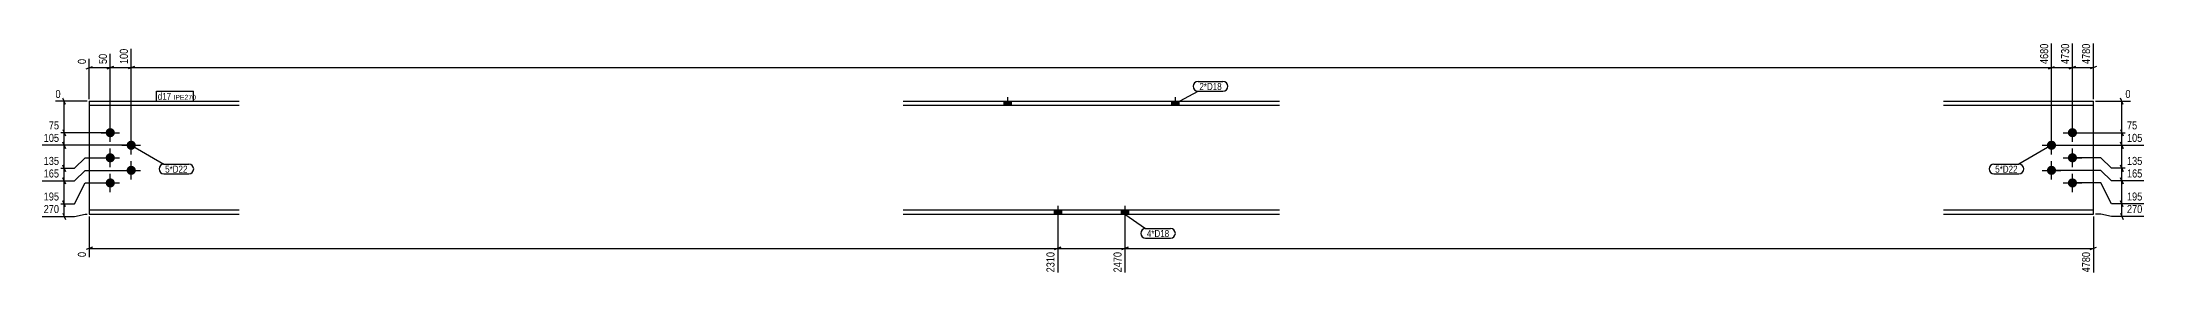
# Model space of a CAD drawing. Header units: millimetres. Extents: x 11 to 16768, y 11 to 565.
# Drawn here: x 11755 to 16768, y 11 to 565 of the extents above; entities that cross this region are included whole.
import ezdxf

# ---------------------------------------------------------------- set-up
doc = ezdxf.new("R2010")
doc.units = ezdxf.units.MM
for name, color, linetype in [('MÅLSÆTNING', 7, 'Continuous'), ('STÅL', 7, 'Continuous'), ('TEKST', 7, 'Continuous')]:
    doc.layers.add(name, color=color, linetype=linetype)
doc.styles.add('Arial Narrow', font='ARIALN.TTF', dxfattribs={"height": 0.2})

msp = doc.modelspace()

# ---------------------------------------------------------------- hatches: boundary and pattern name
at = {"layer": 'STÅL', "linetype": 'Continuous'}
for points in [[(14048.5, 413.5), (14066.5, 413.5), (14066.5, 423.7), (14048.5, 423.7)], [(14448.5, 413.5), (14466.5, 413.5), (14466.5, 423.7), (14448.5, 423.7)], [(11906.5, 348.7, -1), (11928.5, 348.7, -1)], [(16586.5, 348.7, -1), (16608.5, 348.7, -1)], [(11956.5, 318.7, -1), (11978.5, 318.7, -1)], [(16536.5, 318.7, -1), (16558.5, 318.7, -1)], [(11906.5, 288.7, -1), (11928.5, 288.7, -1)], [(11956.5, 258.7, -1), (11978.5, 258.7, -1)], [(16536.5, 258.7, -1), (16558.5, 258.7, -1)], [(16586.5, 288.7, -1), (16608.5, 288.7, -1)], [(11906.5, 228.7, -1), (11928.5, 228.7, -1)], [(16586.5, 228.7, -1), (16608.5, 228.7, -1)], [(14186.5, 163.9), (14168.5, 163.9), (14168.5, 153.7), (14186.5, 153.7)], [(14186.5, 163.9), (14168.5, 163.9), (14168.5, 153.7), (14186.5, 153.7)], [(14346.5, 163.9), (14328.5, 163.9), (14328.5, 153.7), (14346.5, 153.7)], [(14346.5, 163.9), (14328.5, 163.9), (14328.5, 153.7), (14346.5, 153.7)]]:
    msp.add_hatch(color=3, dxfattribs=at).paths.add_polyline_path(points)

# ---------------------------------------------------------------- linework, layer by layer
at = {"layer": 'MÅLSÆTNING', "color": 7, "linetype": 'Continuous'}
for p, q in [((16547.5, 323.7), (16547.5, 561.4)), ((16597.5, 353.7), (16597.5, 561.4)), ((16647.5, 428.7), (16647.5, 561.4)), ((11860, 501.2), (11875, 507.2)), ((11867.5, 428.7), (11867.5, 524.9)), ((11910, 501.2), (11925, 507.2)), ((11917.5, 353.7), (11917.5, 537.1)), ((11917.5, 504.2), (11967.5, 504.2)), ((11975, 507.2), (11960, 501.2)), ((11975, 507.2), (11960, 501.2)), ((11967.5, 323.7), (11967.5, 549.3)), ((11967.5, 323.7), (11967.5, 549.3)), ((16540, 501.2), (16555, 507.2)), ((16590, 501.2), (16605, 507.2)), ((16597.5, 504.2), (16647.5, 504.2)), ((16655, 507.2), (16640, 501.2)), ((11862.5, 423.7), (11786.9, 423.7)), ((11810.5, 416.2), (11804.5, 431.2)), ((11807.5, 348.7), (11807.5, 423.7)), ((16652.5, 423.7), (16736, 423.7)), ((16718.3, 416.2), (16712.3, 431.2)), ((16715.3, 348.7), (16715.3, 423.7)), ((11804.5, 356.2), (11810.5, 341.2)), ((11804.5, 356.2), (11810.5, 341.2)), ((16712.3, 356.2), (16718.3, 341.2)), ((16712.3, 356.2), (16718.3, 341.2)), ((11962.5, 318.7), (11755.2, 318.7)), ((11962.5, 318.7), (11755.2, 318.7)), ((11912.5, 348.7), (11767.4, 348.7)), ((11912.5, 348.7), (11767.4, 348.7)), ((11810.5, 311.2), (11804.5, 326.2)), ((11804.5, 326.2), (11810.5, 311.2)), ((11807.5, 318.7), (11807.5, 348.7)), ((11807.5, 263.7), (11807.5, 318.7)), ((16552.5, 318.7), (16767.7, 318.7)), ((16552.5, 318.7), (16767.7, 318.7)), ((16602.5, 348.7), (16755.5, 348.7)), ((16602.5, 348.7), (16755.5, 348.7)), ((16718.3, 311.2), (16712.3, 326.2)), ((16712.3, 326.2), (16718.3, 311.2)), ((16715.3, 318.7), (16715.3, 348.7)), ((16715.3, 263.7), (16715.3, 318.7)), ((11755.2, 263.7), (11832.5, 263.7)), ((11755.2, 263.7), (11832.5, 263.7)), ((11810.5, 256.2), (11804.5, 271.2)), ((11804.5, 271.2), (11810.5, 256.2)), ((11807.5, 233.7), (11807.5, 263.7)), ((11832.5, 263.7), (11857.5, 288.7)), ((11832.5, 263.7), (11857.5, 288.7)), ((11832.5, 233.7), (11857.5, 258.7)), ((11832.5, 233.7), (11857.5, 258.7)), ((11857.5, 288.7), (11912.5, 288.7)), ((11857.5, 288.7), (11912.5, 288.7)), ((11857.5, 258.7), (11962.5, 258.7)), ((11857.5, 258.7), (11962.5, 258.7)), ((16665.3, 258.7), (16552.5, 258.7)), ((16665.3, 258.7), (16552.5, 258.7)), ((16665.3, 288.7), (16602.5, 288.7)), ((16665.3, 288.7), (16602.5, 288.7)), ((16690.3, 263.7), (16665.3, 288.7)), ((16690.3, 263.7), (16665.3, 288.7)), ((16690.3, 233.7), (16665.3, 258.7)), ((16690.3, 233.7), (16665.3, 258.7)), ((16767.7, 263.7), (16690.3, 263.7)), ((16767.7, 263.7), (16690.3, 263.7)), ((16718.3, 256.2), (16712.3, 271.2)), ((16712.3, 271.2), (16718.3, 256.2)), ((11755.2, 233.7), (11832.5, 233.7)), ((11755.2, 233.7), (11832.5, 233.7)), ((11810.5, 226.2), (11804.5, 241.2)), ((11804.5, 241.2), (11810.5, 226.2)), ((11807.5, 178.7), (11807.5, 233.7)), ((11832.5, 178.7), (11857.5, 228.7)), ((11832.5, 178.7), (11857.5, 228.7)), ((11857.5, 228.7), (11912.5, 228.7)), ((11857.5, 228.7), (11912.5, 228.7)), ((16665.3, 228.7), (16602.5, 228.7)), ((16665.3, 228.7), (16602.5, 228.7)), ((16690.3, 178.7), (16665.3, 228.7)), ((16690.3, 178.7), (16665.3, 228.7)), ((11755.2, 178.7), (11832.5, 178.7)), ((11755.2, 178.7), (11832.5, 178.7)), ((11810.5, 171.2), (11804.5, 186.2)), ((11810.5, 171.2), (11804.5, 186.2)), ((11804.5, 156.2), (11810.5, 141.2)), ((11807.5, 148.7), (11807.5, 178.7)), ((11832.5, 148.7), (11857.5, 153.7)), ((11857.5, 153.7), (11862.5, 153.7)), ((16665.3, 153.7), (16652.5, 153.7)), ((16690.3, 148.7), (16665.3, 153.7)), ((16767.7, 178.7), (16690.3, 178.7)), ((16718.3, 171.2), (16712.3, 186.2)), ((16712.3, 156.2), (16718.3, 141.2)), ((16715.3, 148.7), (16715.3, 178.7)), ((11755.2, 148.7), (11832.5, 148.7)), ((11867.5, 148.7), (11867.5, 51.6)), ((14177.5, 121.3), (14177.5, 15)), ((14337.5, 121.3), (14337.5, 15)), ((14337.5, 121.3), (14337.5, 15)), ((16647.5, 148.7), (16647.5, 15)), ((16767.7, 148.7), (16690.3, 148.7)), ((11875, 75.3), (11860, 69.3)), ((11867.5, 72.3), (14177.5, 72.3)), ((14170, 69.3), (14185, 75.3)), ((14345, 75.3), (14330, 69.3)), ((14330, 69.3), (14345, 75.3)), ((14337.5, 72.3), (16647.5, 72.3)), ((16640, 69.3), (16655, 75.3))]:
    msp.add_line(p, q, dxfattribs=at)
at = {"layer": 'STÅL', "color": 2, "linetype": 'Continuous'}
for p, q in [((11867.5, 423.7), (11867.5, 153.7)), ((11867.5, 423.7), (12224.9, 423.7)), ((12224.9, 413.5), (11867.5, 413.5)), ((13808.5, 423.7), (14706.1, 423.7)), ((14706.1, 413.5), (13808.5, 413.5)), ((16290.2, 423.7), (16647.5, 423.7)), ((16647.5, 413.5), (16290.2, 413.5)), ((16647.5, 153.7), (16647.5, 423.7)), ((12224.9, 163.9), (11867.5, 163.9)), ((11867.5, 153.7), (12224.9, 153.7)), ((14706.1, 163.9), (13808.5, 163.9)), ((13808.5, 153.7), (14706.1, 153.7)), ((16647.5, 163.9), (16290.2, 163.9)), ((16290.2, 153.7), (16647.5, 153.7))]:
    msp.add_line(p, q, dxfattribs=at)
at = {"layer": 'STÅL', "color": 3, "linetype": 'Continuous'}
for p, q in [((14048.5, 423.7), (14048.5, 413.5)), ((14057.5, 433.7), (14057.5, 413.5)), ((14066.5, 423.7), (14066.5, 413.5)), ((14448.5, 423.7), (14448.5, 413.5)), ((14457.5, 433.7), (14457.5, 413.5)), ((14466.5, 423.7), (14466.5, 413.5)), ((11917.5, 326.7), (11917.5, 370.7)), ((16597.5, 326.7), (16597.5, 370.7)), ((11895.5, 348.7), (11939.5, 348.7)), ((11917.5, 266.7), (11917.5, 310.7)), ((11945.5, 318.7), (11989.5, 318.7)), ((11967.5, 296.7), (11967.5, 340.7)), ((16525.5, 318.7), (16569.5, 318.7)), ((16547.5, 296.7), (16547.5, 340.7)), ((16575.5, 348.7), (16619.5, 348.7)), ((16597.5, 266.7), (16597.5, 310.7)), ((11895.5, 288.7), (11939.5, 288.7)), ((11917.5, 206.7), (11917.5, 250.7)), ((11945.5, 258.7), (11989.5, 258.7)), ((11967.5, 236.7), (11967.5, 280.7)), ((16525.5, 258.7), (16569.5, 258.7)), ((16547.5, 236.7), (16547.5, 280.7)), ((16575.5, 288.7), (16619.5, 288.7)), ((16597.5, 206.7), (16597.5, 250.7)), ((11895.5, 228.7), (11939.5, 228.7)), ((16575.5, 228.7), (16619.5, 228.7)), ((14168.5, 163.9), (14168.5, 153.7)), ((14168.5, 163.9), (14168.5, 153.7)), ((14177.5, 173.9), (14177.5, 108.9)), ((14177.5, 173.9), (14177.5, 108.9)), ((14186.5, 163.9), (14186.5, 153.7)), ((14186.5, 163.9), (14186.5, 153.7)), ((14328.5, 163.9), (14328.5, 153.7)), ((14328.5, 163.9), (14328.5, 153.7)), ((14337.5, 173.9), (14337.5, 108.9)), ((14337.5, 173.9), (14337.5, 108.9)), ((14346.5, 163.9), (14346.5, 153.7)), ((14346.5, 163.9), (14346.5, 153.7))]:
    msp.add_line(p, q, dxfattribs=at)

# ---------------------------------------------------------------- wipeouts: each hides what was drawn before it
at = {"color": 0}
for points in [[(14568.5, 450.7), (14568.5, 468.2), (14515.2, 468.2), (14515.2, 450.7)], [(12101.8, 253.2), (12101.8, 270.7), (12048.5, 270.7), (12048.5, 253.2)], [(16466.6, 253.2), (16466.6, 270.7), (16413.3, 270.7), (16413.3, 253.2)], [(14443.2, 99.4), (14443.2, 116.9), (14389.9, 116.9), (14389.9, 99.4)]]:
    msp.add_wipeout(points, dxfattribs=at).dxf.layer = 'TEKST'

# ---------------------------------------------------------------- next in the draw order: wipeouts: each hides what was drawn before it
at = {"color": 0, "linetype": 'Continuous'}
for points in [[(16643.5, 565.4), (16615.5, 565.4), (16615.5, 508.7), (16643.5, 508.7)], [(11803, 427.7), (11803, 455.7), (11782.9, 455.7), (11782.9, 427.7)], [(16740, 427.7), (16740, 455.7), (16719.8, 455.7), (16719.8, 427.7)], [(11799.4, 352.7), (11799.4, 380.7), (11767, 380.7), (11767, 352.7)], [(16755.9, 352.7), (16755.9, 380.7), (16723.5, 380.7), (16723.5, 352.7)], [(11799.4, 267.7), (11799.4, 295.7), (11754.8, 295.7), (11754.8, 267.7)], [(11799.4, 182.7), (11799.4, 210.7), (11754.8, 210.7), (11754.8, 182.7)], [(16768, 182.7), (16768, 210.7), (16723.5, 210.7), (16723.5, 182.7)], [(11863.5, 67.7), (11835.5, 67.7), (11835.5, 47.6), (11863.5, 47.6)], [(14173.5, 67.7), (14145.5, 67.7), (14145.5, 11), (14173.5, 11)], [(16643.5, 67.7), (16615.5, 67.7), (16615.5, 11), (16643.5, 11)]]:
    msp.add_wipeout(points, dxfattribs=at).dxf.layer = 'MÅLSÆTNING'
at = {"color": 0}
for points in [[(14568.5, 450.7), (14568.5, 468.2), (14515.2, 468.2), (14515.2, 450.7)], [(12062.9, 427.2), (12062.9, 444.7), (12030.9, 444.7), (12030.9, 427.2)], [(12101.8, 253.2), (12101.8, 270.7), (12048.5, 270.7), (12048.5, 253.2)], [(16466.6, 253.2), (16466.6, 270.7), (16413.3, 270.7), (16413.3, 253.2)], [(14443.2, 99.4), (14443.2, 116.9), (14389.9, 116.9), (14389.9, 99.4)]]:
    msp.add_wipeout(points, dxfattribs=at).dxf.layer = 'TEKST'

# ---------------------------------------------------------------- next in the draw order: linework, layer by layer
at = {"layer": 'MÅLSÆTNING', "color": 7, "linetype": 'Continuous'}
for p, q in [((16597.5, 353.7), (16597.5, 561.4)), ((16547.5, 504.2), (16597.5, 504.2)), ((16605, 507.2), (16590, 501.2)), ((16715.3, 233.7), (16715.3, 263.7)), ((16767.7, 233.7), (16690.3, 233.7)), ((16767.7, 233.7), (16690.3, 233.7)), ((16718.3, 226.2), (16712.3, 241.2)), ((16712.3, 241.2), (16718.3, 226.2)), ((14177.5, 121.3), (14177.5, 15)), ((14185, 75.3), (14170, 69.3)), ((14177.5, 72.3), (14337.5, 72.3))]:
    msp.add_line(p, q, dxfattribs=at)
at = {"layer": 'TEKST', "color": 7, "linetype": 'Continuous'}
for p, q in [((14512.2, 471.2), (14571.5, 471.2)), ((14457.5, 418.6), (14512.2, 447.7)), ((14512.2, 447.7), (14571.5, 447.7)), ((11967.5, 318.7), (12045.5, 273.7)), ((16547.5, 318.7), (16469.6, 273.7)), ((12045.5, 273.7), (12104.8, 273.7)), ((16410.3, 273.7), (16469.6, 273.7)), ((12045.5, 250.2), (12104.8, 250.2)), ((16410.3, 250.2), (16469.6, 250.2)), ((14337.5, 153.8), (14386.9, 119.9)), ((14386.9, 119.9), (14446.2, 119.9)), ((14386.9, 96.4), (14446.2, 96.4))]:
    msp.add_line(p, q, dxfattribs=at)
for centre, radius, start, end in [((14512.2, 459.5), 11.8, 90, 270), ((14571.5, 459.5), 11.8, 270, 90), ((12045.5, 262), 11.7, 90, 270), ((12104.8, 262), 11.7, 270, 90), ((16410.3, 262), 11.7, 90, 270), ((16469.6, 262), 11.7, 270, 90), ((14386.9, 108.2), 11.7, 90, 270), ((14446.2, 108.2), 11.7, 270, 90)]:
    msp.add_arc(centre, radius, start, end, dxfattribs=at)

# ---------------------------------------------------------------- next in the draw order: texts
at = {"layer": 'MÅLSÆTNING', "color": 3, "linetype": 'Continuous', "style": 'Arial Narrow'}
for s, height, p in [('4780', 19.09, (16639.5, 512.7)), ('0', 19.1, (11859.5, 51.6)), ('2310', 19.09, (14169.5, 15)), ('4780', 19.09, (16639.5, 15))]:
    msp.add_text(s, height=height, rotation=90.0002, dxfattribs=at).set_placement(p)
for s, height, p in [('0', 19.1, (11786.9, 431.7)), ('0', 19.1, (16723.8, 431.7)), ('75', 19.09, (11771, 356.7)), ('75', 19.09, (16727.5, 356.7)), ('135', 19.09, (11758.8, 271.7))]:
    msp.add_text(s, height=height, dxfattribs=at).set_placement(p)
at = {"layer": 'TEKST', "color": 3, "style": 'Arial Narrow'}
for s, p in [('2*D18', (14515.2, 450.7)), ('5*D22', (12048.5, 253.2)), ('5*D22', (16413.3, 253.2)), ('4*D18', (14389.9, 99.4))]:
    msp.add_text(s, height=16.7, dxfattribs=at).set_placement(p)

# ---------------------------------------------------------------- next in the draw order: wipeouts: each hides what was drawn before it
at = {"color": 0, "linetype": 'Continuous'}
for points in [[(11799.4, 152.7), (11799.4, 180.7), (11754.8, 180.7), (11754.8, 152.7)], [(16768, 152.7), (16768, 180.7), (16723.5, 180.7), (16723.5, 152.7)]]:
    msp.add_wipeout(points, dxfattribs=at).dxf.layer = 'MÅLSÆTNING'
at = {"color": 0}
msp.add_wipeout([(12062.9, 427.2), (12062.9, 444.7), (12030.9, 444.7), (12030.9, 427.2)], dxfattribs=at).dxf.layer = 'TEKST'

# ---------------------------------------------------------------- next in the draw order: linework, layer by layer
at = {"layer": 'MÅLSÆTNING', "color": 7, "linetype": 'Continuous'}
for p, q in [((16715.3, 178.7), (16715.3, 233.7)), ((16767.7, 178.7), (16690.3, 178.7)), ((16718.3, 171.2), (16712.3, 186.2))]:
    msp.add_line(p, q, dxfattribs=at)
at = {"layer": 'TEKST', "color": 7, "linetype": 'Continuous'}
msp.add_line((12027.9, 424.2), (12027.9, 447.7), dxfattribs=at)

# ---------------------------------------------------------------- next in the draw order: texts
at = {"layer": 'MÅLSÆTNING', "color": 3, "linetype": 'Continuous', "style": 'Arial Narrow'}
for s, p in [('195', (11758.8, 186.7)), ('195', (16727.5, 186.7)), ('270', (11758.8, 156.7)), ('270', (16727.5, 156.7))]:
    msp.add_text(s, height=19.09, dxfattribs=at).set_placement(p)

# ---------------------------------------------------------------- next in the draw order: wipeouts: each hides what was drawn before it
at = {"color": 0, "linetype": 'Continuous'}
for points in [[(16593.5, 565.4), (16565.5, 565.4), (16565.5, 508.7), (16593.5, 508.7)], [(11799.4, 322.7), (11799.4, 350.7), (11754.8, 350.7), (11754.8, 322.7)], [(16768, 322.7), (16768, 350.7), (16723.5, 350.7), (16723.5, 322.7)], [(11799.4, 237.7), (11799.4, 265.7), (11754.8, 265.7), (11754.8, 237.7)], [(16768, 267.7), (16768, 295.7), (16723.5, 295.7), (16723.5, 267.7)], [(14333.5, 67.7), (14305.5, 67.7), (14305.5, 11), (14333.5, 11)]]:
    msp.add_wipeout(points, dxfattribs=at).dxf.layer = 'MÅLSÆTNING'
at = {"color": 0}
msp.add_wipeout([(12113.1, 427.2), (12113.1, 439.7), (12068.2, 439.7), (12068.2, 427.2)], dxfattribs=at).dxf.layer = 'TEKST'

# ---------------------------------------------------------------- next in the draw order: linework, layer by layer
at = {"layer": 'MÅLSÆTNING', "color": 7, "linetype": 'Continuous'}
for p, q in [((16547.5, 323.7), (16547.5, 561.4)), ((11967.5, 504.2), (16547.5, 504.2)), ((16540, 501.2), (16555, 507.2))]:
    msp.add_line(p, q, dxfattribs=at)

# ---------------------------------------------------------------- next in the draw order: texts
at = {"layer": 'MÅLSÆTNING', "color": 3, "linetype": 'Continuous', "style": 'Arial Narrow'}
for s, p in [('4730', (16589.5, 512.7)), ('2470', (14329.5, 15))]:
    msp.add_text(s, height=19.09, rotation=90.0002, dxfattribs=at).set_placement(p)
for s, p in [('105', (11758.8, 326.7)), ('105', (16727.5, 326.7)), ('165', (11758.8, 241.7)), ('135', (16727.5, 271.7))]:
    msp.add_text(s, height=19.09, dxfattribs=at).set_placement(p)

# ---------------------------------------------------------------- next in the draw order: wipeouts: each hides what was drawn before it
at = {"color": 0}
msp.add_wipeout([(12113.1, 427.2), (12113.1, 439.7), (12068.2, 439.7), (12068.2, 427.2)], dxfattribs=at).dxf.layer = 'TEKST'

# ---------------------------------------------------------------- next in the draw order: linework, layer by layer
at = {"layer": 'TEKST', "color": 7, "linetype": 'Continuous'}
for p, q in [((12027.9, 447.7), (12116.1, 447.7)), ((12027.9, 424.2), (12116.1, 424.2)), ((12116.1, 424.2), (12116.1, 447.7))]:
    msp.add_line(p, q, dxfattribs=at)

# ---------------------------------------------------------------- next in the draw order: texts
at = {"layer": 'TEKST', "color": 3, "style": 'Arial Narrow'}
for s, height, p in [('d17', 16.7, (12030.9, 427.2)), ('IPE270', 11.93, (12068.2, 427.2))]:
    msp.add_text(s, height=height, dxfattribs=at).set_placement(p)

# ---------------------------------------------------------------- next in the draw order: wipeouts: each hides what was drawn before it
at = {"color": 0, "linetype": 'Continuous'}
for points in [[(11963.5, 553.3), (11935.5, 553.3), (11935.5, 508.7), (11963.5, 508.7)], [(16543.5, 565.4), (16515.5, 565.4), (16515.5, 508.7), (16543.5, 508.7)], [(16768, 237.7), (16768, 265.7), (16723.5, 265.7), (16723.5, 237.7)]]:
    msp.add_wipeout(points, dxfattribs=at).dxf.layer = 'MÅLSÆTNING'

# ---------------------------------------------------------------- next in the draw order: linework, layer by layer
at = {"layer": 'MÅLSÆTNING', "color": 7, "linetype": 'Continuous'}
for p, q in [((11867.5, 504.2), (11917.5, 504.2)), ((11925, 507.2), (11910, 501.2)), ((11917.5, 353.7), (11917.5, 537.1))]:
    msp.add_line(p, q, dxfattribs=at)

# ---------------------------------------------------------------- next in the draw order: texts
at = {"layer": 'MÅLSÆTNING', "color": 3, "linetype": 'Continuous', "style": 'Arial Narrow'}
for s, p in [('4680', (16539.5, 512.7)), ('100', (11959.5, 512.7))]:
    msp.add_text(s, height=19.09, rotation=90.0002, dxfattribs=at).set_placement(p)
msp.add_text('165', height=19.09, dxfattribs=at).set_placement((16727.5, 241.7))

# ---------------------------------------------------------------- next in the draw order: wipeouts: each hides what was drawn before it
at = {"color": 0, "linetype": 'Continuous'}
msp.add_wipeout([(11913.5, 541.1), (11885.5, 541.1), (11885.5, 508.7), (11913.5, 508.7)], dxfattribs=at).dxf.layer = 'MÅLSÆTNING'

# ---------------------------------------------------------------- next in the draw order: texts
at = {"layer": 'MÅLSÆTNING', "color": 3, "linetype": 'Continuous', "style": 'Arial Narrow'}
msp.add_text('50', height=19.09, rotation=90.0002, dxfattribs=at).set_placement((11909.5, 512.7))

# ---------------------------------------------------------------- next in the draw order: wipeouts: each hides what was drawn before it
at = {"color": 0, "linetype": 'Continuous'}
msp.add_wipeout([(11863.5, 528.9), (11835.5, 528.9), (11835.5, 508.7), (11863.5, 508.7)], dxfattribs=at).dxf.layer = 'MÅLSÆTNING'

# ---------------------------------------------------------------- next in the draw order: texts
at = {"layer": 'MÅLSÆTNING', "color": 3, "linetype": 'Continuous', "style": 'Arial Narrow'}
msp.add_text('0', height=19.1, rotation=90.0002, dxfattribs=at).set_placement((11859.5, 512.7))

doc.saveas('drawing.dxf')
